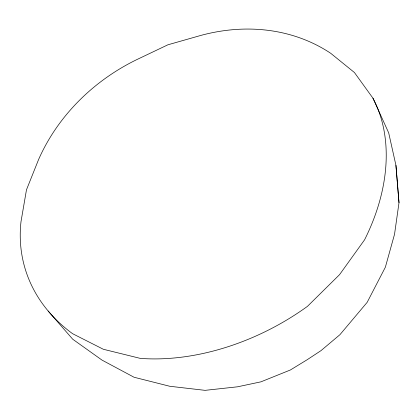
<?xml version="1.0" encoding="UTF-8"?>
<svg xmlns="http://www.w3.org/2000/svg" width="420" height="420" viewBox="0 0 420 420"><rect width="100%" height="100%" fill="white"/><g stroke="black" fill="none" stroke-linecap="round" stroke-linejoin="round"><path stroke-width="0.63" d="M372.95 98.191A192.591 136.6 -44.7 0 1 364.565 239.825L339.544 274.664L307.435 306.369A192.853 128.189 -28.1 0 1 140.296 358.386L103.331 349.267L72.602 333.695A192.16 148.528 -15.3 0 1 21 221.666L26.476 189.814L38.603 159.49A191.352 168.966 -24.9 0 1 136.311 59.845L167.885 44.804L201.306 35.291A191.662 161.794 -48.2 0 1 330.708 53.293L354.433 72.523L372.95 98.191L388.694 132.872L395.945 165.386L399 202.708L394.543 234.234L385.366 267.199L367.164 302.327L339.911 334.703L320.969 350.653L307.135 359.751L290.377 369.989L260.951 381.832L237.552 386.804L205.086 390.348L169.754 386.269L134.054 377.244L102.023 360.113L72.733 339.234L48.179 311.031M399 202.708L395.945 165.386"/></g></svg>
